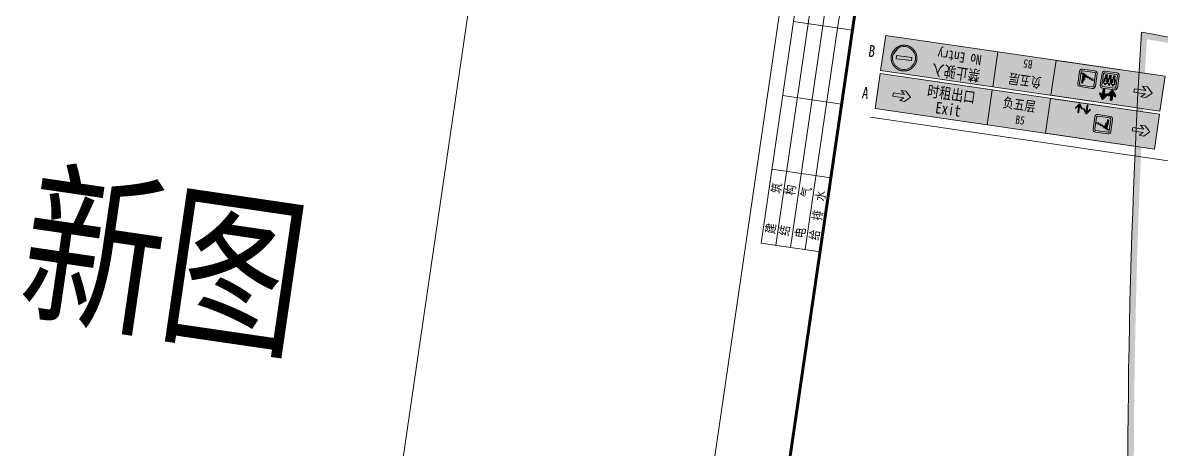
# Model space of a CAD drawing. Header units: inches. Extents: x -414268 to 632271, y -366004 to 318730.
# Drawn here: x -414268 to -299767, y 210789 to 253656 of the extents above; entities that cross this region are included whole.
import ezdxf

# ---------------------------------------------------------------- set-up
doc = ezdxf.new("R2010")
doc.units = ezdxf.units.IN
doc.header["$LTSCALE"] = 1200
doc.header["$MEASUREMENT"] = 0
doc.linetypes.add('DASHED', pattern=[19.049999999999997, 12.7, -6.35])
doc.layers.get('0').update_dxf_attribs({"linetype": 'CONTINUOUS', "lineweight": 0})
for name, color, linetype, lineweight in [('0--PAI--', 7, 'CONTINUOUS', 0), ('0--PAI--RED', 1, 'CONTINUOUS', 0), ('0--灯箱字(黄底黑字)', 7, 'CONTINUOUS', 0), ('0-增加车位', 6, 'CONTINUOUS', 0), ('COLUMN', 7, 'CONTINUOUS', 0), ('HATCH', 7, 'CONTINUOUS', 0), ('PUB_TITLE', 7, 'CONTINUOUS', 0)]:
    doc.layers.add(name, color=color, linetype=linetype, lineweight=lineweight)
doc.layers.add('0--灯箱--字', color=7, linetype='CONTINUOUS', lineweight=0, true_color=0xf7f7f7)
doc.layers.add('0-栋牌字体', color=7, linetype='CONTINUOUS', lineweight=0, true_color=0xf7f7f7)
doc.styles.add('-宋体', font='', dxfattribs={"width": 0.8})
doc.styles.add('-黑体', font='simhei.ttf', dxfattribs={"width": 0.8})
doc.styles.add('HZ', font='txt.shx', dxfattribs={"width": 0.8, "bigfont": 'hztxt.shx'})
doc.styles.get('-宋体').set_extended_font_data('SimSun')

# ---------------------------------------------------------------- blocks, each defined once
blk = doc.blocks.new('_LABEL1')
for p, q in [((-150, 20), (-75, 20)), ((-150, 20), (-150, 0)), ((-125, 20), (-125, 0)), ((-100, 20), (-100, 0)), ((-75, 20), (-75, 0)), ((-75, 20), (-75, 0)), ((-75, 20), (0, 20)), ((-50, 20), (-50, 0)), ((-25, 20), (-25, 0)), ((0, 20), (0, 0)), ((-150, 15), (-75, 15)), ((-75, 15), (0, 15)), ((-150, 10), (-75, 10)), ((-75, 10), (0, 10)), ((-150, 5), (-75, 5)), ((-75, 5), (0, 5)), ((-150, 0), (-75, 0)), ((-75, 0), (0, 0))]:
    blk.add_line(p, q)
at = {"style": 'HZ'}
for s, p in [('建   筑', (-146.4452318465049, 15.64578023183403)), ('暖  通', (-70.34686098143231, 15.73349296477629)), ('结   构', (-146.4452318465049, 10.90928588684774)), ('电   气', (-146.4452318465049, 5.646514805902683)), ('给 排 水', (-146.4452318465049, 0.7345949950318733))]:
    blk.add_text(s, height=3.508514053963367, dxfattribs=at).set_placement(p)
blk = doc.blocks.new('A$C53BB72EC')
at = {"layer": '0--灯箱--字', "true_color": 0xf7f7f7}
blk.add_hatch(color=7, dxfattribs=at).paths.add_polyline_path([(6263.886652779096, -28314.52920469935), (5705.06504685228, -27793.419626765), (5225.644234895473, -27793.41962678659), (5600.054711105098, -28142.56304409566), (4492.694870033767, -28142.56304414553), (4492.694870049396, -28486.49536568977), (5600.054711120494, -28486.4953656399), (5225.644234942301, -28835.63878293225), (5705.065046899661, -28835.63878291062)])
at = {"layer": '0--灯箱--字', "color": 7, "true_color": 0xf7f7f7}
blk.add_lwpolyline([(6263.886652779096, -28314.52920469935), (5705.06504685228, -27793.419626765), (5225.644234895473, -27793.41962678659), (5600.054711105098, -28142.56304409566), (4492.694870033767, -28142.56304414553), (4492.694870049396, -28486.49536568977), (5600.054711120494, -28486.4953656399), (5225.644234942301, -28835.63878293225), (5705.065046899661, -28835.63878291062)], close=True, dxfattribs=at)
blk = doc.blocks.new('A$C27BC456A')
blk.add_hatch(color=250).paths.add_polyline_path([(14884.73986124818, 112855.557986891), (14884.7398612483, 114955.557986891), (8329.665222129555, 114955.557986891), (8329.665222129554, 112855.5579868909)])
at = {"color": 250}
blk.add_lwpolyline([(8329.665222129552, 114955.557986891), (14884.73986124829, 114955.557986891), (14884.73986124818, 112855.557986891), (8329.665222129552, 112855.5579868909), (8329.665222129552, 114955.557986891)], dxfattribs=at)
blk = doc.blocks.new('A$C36DA1677')
at = {"layer": '0--PAI--RED'}
h = blk.add_hatch(color=256, dxfattribs=at)
edge = h.paths.add_edge_path()
edge.add_arc((119.9999975206229, 119.9999862235272), 120, 0, 360)
h.paths.add_polyline_path([(199.9999975206229, 102.9999862235272), (199.9999975206229, 136.9999862235272), (39.99999752062286, 136.9999862235272), (39.99999752062286, 102.9999862235272)], flags=16)
at = {"layer": '0--PAI--'}
blk.add_lwpolyline([(199.9999975206229, 102.9999862235272), (199.9999975206229, 136.9999862235272), (39.99999752062286, 136.9999862235272), (39.99999752062286, 102.9999862235272)], close=True, dxfattribs=at)
blk.add_circle((119.9999975206229, 119.9999862235272), 120, dxfattribs=at)
blk = doc.blocks.new('A$C443C2777')
at = {"layer": '0--PAI--', "xscale": 9, "yscale": 9, "zscale": 9}
blk.add_blockref('A$C36DA1677', (-1.10760738607496e-05, 0.0002598084975033998), dxfattribs=at)
blk = doc.blocks.new('A$C01A83D55')
at = {"linetype": 'DASHED', "lineweight": 15, "ltscale": 20, "true_color": 0xeff0f0}
h = blk.add_hatch(color=7, dxfattribs=at)
h.paths.add_polyline_path([(0.001749272341839969, 1675.198503647465, 1), (3350.398756567272, 1675.198503647465, 1)])
h.paths.add_polyline_path([(3168.192252922146, 1684.934839963926, -1), (182.2082529173179, 1684.934839963926, -1)], flags=16)
h.paths.add_polyline_path([(2670.528252921341, 1896.442039964268), (2670.528252921341, 1473.427639963584), (679.8722529181225, 1473.427639963584), (679.8722529181225, 1896.442039964268)], flags=0)
at = {"true_color": 0xeff0f0}
blk.add_hatch(color=7, dxfattribs=at).paths.add_polyline_path([(2670.528252921341, 1473.427639963584), (2670.528252921341, 1896.442039964268), (679.8722529181226, 1896.442039964268), (679.8722529181229, 1473.427639963584)])
at = {"linetype": 'DASHED', "lineweight": 15, "ltscale": 20}
blk.add_circle((1675.200252919807, 1675.198503647465), 1675.198503647465, dxfattribs=at)
at = {"xscale": 1.382400000002235, "yscale": 1.382400000002235, "zscale": 1.382400000002235}
blk.add_blockref('A$C443C2777', (182.208299076301, 191.9426522036083), dxfattribs=at)
blk = doc.blocks.new('A$C744A17C1')
at = {"true_color": 0xf7f7f7}
h = blk.add_hatch(color=7, dxfattribs=at)
edge = h.paths.add_edge_path()
edge.add_line((-3036.027967695962, 95700.69936638275), (-4282.504917986342, 95700.6993662884))
edge.add_arc((-4282.504917992475, 95427.42636630207), 273.2729999863368, 89.999999998714, 180.0000000033805)
edge.add_line((-4555.777917978819, 95427.42636628594), (-4555.777917813975, 94185.20778836703))
edge.add_arc((-4282.504917798803, 94185.20778839014), 273.2730000151723, 180.000000004845, 269.9999999973897)
edge.add_line((-4282.504917811253, 93911.93478837497), (-3036.027967662085, 93911.93478839874))
edge.add_arc((-3036.027967657114, 94185.20778838589), 273.2729999871517, 269.9999999989579, 360.000000003228)
edge.add_line((-2762.754967669956, 94185.20778840128), (-2762.754967693822, 95427.42636646118))
edge.add_arc((-3036.027967666832, 95427.42636640974), 273.27299997301, 1.078538077006223e-08, 90.00000000610757)
edge = h.paths.add_edge_path(flags=16)
edge.add_line((-3060.870968115632, 95535.07936645439), (-4257.661918124184, 95535.07936650218))
edge.add_arc((-4257.661918121812, 95402.58336650326), 132.4959999989223, 90.00000000102573, 180.0000000010257)
edge.add_line((-4390.157918120734, 95402.58336650088), (-4390.157917956356, 94210.05078851104))
edge.add_arc((-4257.661917951628, 94210.05078851951), 132.4960000047276, 180.0000000036624, 269.9999999983266)
edge.add_line((-4257.661917955498, 94077.55478851478), (-3060.870967947179, 94077.55478853764))
edge.add_arc((-3060.870967934181, 94210.05078852108), 132.4959999834391, 269.9999999943792, 360.0000000077086)
edge.add_line((-2928.374967950745, 94210.05078853891), (-2928.374968114891, 95402.5833664582))
edge.add_arc((-3060.870968122284, 95402.58336644698), 132.4960000073929, 4.851705143038884e-09, 89.99999999712362)
for points in [[(-4150.11990238633, 94529.42519890532), (-4149.627119381796, 94521.06739443877), (-4147.198756577098, 94513.64028296362), (-4143.319000463234, 94507.14339838475), (-4138.471931530861, 94501.57620250923), (-4125.87734835525, 94494.62397167491), (-4111.351055108826, 94492.31724702398), (-4097.313692784286, 94494.65355498373), (-4091.022925867466, 94497.44615649544), (-4084.733546061092, 94501.63183647174), (-4079.89801569574, 94507.2090675378), (-4076.03173301369, 94513.71398120295), (-4074.102912004921, 94521.14558704928), (-4073.143780433107, 94529.96923974363), (-4073.409211437916, 94786.29070426736), (-3975.566005341127, 94739.02821416727), (-3975.466443319223, 94642.90766297959), (-3974.488086713245, 94633.15731810404), (-3972.058778551756, 94624.80149255057), (-3968.178068257752, 94617.3759077636), (-3962.846874666517, 94611.80920641035), (-3957.032519419794, 94607.17172890124), (-3950.735444288468, 94603.92778070834), (-3936.208673960762, 94601.1567060907), (-3922.171329299919, 94603.4930145998), (-3915.880527055357, 94606.2856162488), (-3910.075784334331, 94610.93515125757), (-3904.75565221149, 94616.04852715385), (-3900.890314869001, 94623.48214061509), (-3898.477828618838, 94631.37860536999), (-3897.519191809697, 94640.66660789371), (-3897.638941903831, 94756.28987031762), (-3899.589391086716, 94769.75402574499), (-3904.925876862952, 94780.42857604545), (-3913.164742831723, 94788.77836625729), (-3922.213472441188, 94794.70326598715), (-3922.369446171797, 94794.80538847725), (-4039.101889754296, 94849.94229390075), (-4039.217787765549, 94961.8507568656), (-3945.249063278898, 94915.97730225985), (-3931.689579247963, 94912.27652424466), (-3920.071903735632, 94913.68161695023), (-3910.87873896258, 94918.79899297009), (-3904.593228902901, 94926.69948613836), (-3902.181714496808, 94935.52465123867), (-3903.644699364901, 94945.7388518333), (-3910.432604954694, 94955.48318951971), (-3915.27822494437, 94959.65733535777), (-3922.059884152026, 94963.36512443822), (-4039.278855550569, 95020.8232700668), (-4039.351956630824, 95091.40453202384), (-4040.820693118498, 95107.19094595194), (-4045.67544851813, 95120.18775516514), (-4052.949404808227, 95131.78898377655), (-4062.641139533138, 95140.60162528208), (-4073.783825813676, 95148.01970503082), (-4086.376951205893, 95153.57888623964), (-4100.41957921104, 95156.35044109734), (-4113.976686623646, 95157.7294554087), (-4128.015453705215, 95156.78622522691), (-4141.567728333292, 95153.52173987115), (-4154.633934597136, 95148.40033557524), (-4165.761698503164, 95141.42355248562), (-4175.434667611378, 95132.12651809816), (-4182.685078526265, 95120.97459971393), (-4187.997029419406, 95107.96727520748), (-4189.917695685872, 95092.64169136254), (-4189.701767394668, 94884.14834125085), (-4188.722924849484, 94873.93363212637), (-4186.29220309027, 94864.1847850999), (-4176.591818860266, 94847.0138444682), (-4163.989522695891, 94832.63200043356), (-4150.422369861859, 94821.5016373705), (-4150.394362782827, 94794.4670060108)], [(-4105.775307702483, 95185.59901780682), (-4093.191785995499, 95189.3268348336), (-4081.094827414956, 95195.37593573614), (-4070.936258183443, 95203.2804008755), (-4062.716157831484, 95213.04030111353), (-4056.434022755828, 95224.1912299039), (-4052.08934933634, 95236.26885156211), (-4051.135041708476, 95249.73601779382), (-4052.116755634663, 95262.73681229903), (-4056.486909276806, 95275.26976579314), (-4062.791662051925, 95285.94331290413), (-4071.031959299231, 95295.68616647439), (-4081.207323937677, 95304.03394962067), (-4093.316810593125, 95310.05796103626), (-4105.908036448644, 95313.759728508), (-4119.465126179974, 95315.13875723894), (-4133.503442684887, 95313.7311628082), (-4146.086937904591, 95310.0033170796), (-4157.699789472972, 95303.95473898912), (-4167.857881605858, 95295.58589573058), (-4176.07797313435, 95285.82602378237), (-4182.360594149213, 95275.13944482138), (-4186.704781629727, 95262.5974733338), (-4188.143691014964, 95249.59416268383), (-4186.677366507938, 95236.12948444439), (-4182.307698770659, 95224.06089506189), (-4176.002468914026, 95212.92301254108), (-4167.76218049007, 95203.18015842151), (-4157.587301790831, 95195.29673952419), (-4145.961922130198, 95189.27220515917), (-4133.370705098263, 95185.57043713813), (-4119.329499548534, 95184.19193190591)]]:
    blk.add_hatch(color=256).paths.add_polyline_path(points)
blk.add_hatch(color=7, dxfattribs=at).paths.add_polyline_path([(-2972.607069589547, 94898.53414615076), (-3229.479971812805, 94898.09719255501), (-3229.336110325414, 94813.51894278088), (-3456.396698841709, 94813.13270141499), (-3456.252740901196, 94728.50382023354), (-3683.313339790911, 94728.1176065724), (-3683.169383667991, 94643.48864204493), (-3848.535635771113, 94643.20729399307), (-3848.391651262064, 94558.5783851212), (-4015.984025353682, 94558.29326713439), (-4015.840079232818, 94473.66434005648), (-4177.145826940774, 94473.38992084307), (-4177.00158715609, 94388.58852501128), (-4337.63411603251, 94388.31524484028), (-4337.488947727485, 94302.96531869122), (-4112.581915430259, 94304.06890598805), (-4112.725865504006, 94388.69787000655), (-3952.093359518447, 94388.9711473679), (-3952.23760118545, 94473.77254055717), (-3789.097450235975, 94474.05003136786), (-3789.24139829434, 94558.67899535972), (-3621.331052389462, 94558.96459933165), (-3621.462747673038, 94636.38460403035), (-3621.475010367576, 94643.59356330667), (-3394.41441148764, 94643.97972189655), (-3394.55836834677, 94728.60868587349), (-3167.497770679998, 94728.99490008186), (-3167.619749095524, 94813.62389573664), (-2972.62380450021, 94813.90494948352)])
at = {"color": 7, "lineweight": 0, "ltscale": 5, "true_color": 0xf7f7f7}
for points in [[(-3036.027967695962, 95700.69936638275), (-4282.504917986342, 95700.6993662884, 0.4142135623969432), (-4555.777917978819, 95427.42636628594), (-4555.777917813975, 94185.20778836703, 0.4142135623349744), (-4282.504917811253, 93911.93478837497), (-3036.027967662085, 93911.93478839874, 0.4142135623949164), (-2762.754967669956, 94185.20778840128), (-2762.754967693822, 95427.42636646118, 0.4142135623491799)], [(-3060.870968115632, 95535.07936645439), (-4257.661918124184, 95535.07936650218, 0.414213562373095), (-4390.157918120734, 95402.58336650088), (-4390.157917956356, 94210.05078851104, 0.4142135623458187), (-4257.661917955498, 94077.55478851478), (-3060.870967947179, 94077.55478853764, 0.4142135624412422), (-2928.374967950745, 94210.05078853891), (-2928.374968114891, 95402.5833664582, 0.4142135623336186)]]:
    blk.add_lwpolyline(points, format="xyb", close=True, dxfattribs=at)
at = {"color": 7, "true_color": 0xf7f7f7}
blk.add_lwpolyline([(-2972.479819925153, 94813.90515701298), (-2972.607069589547, 94898.53414615076), (-3229.479971812805, 94898.09719255501), (-3229.336110325414, 94813.51894278088), (-3456.396698841709, 94813.13270141499), (-3456.252740901196, 94728.50382023354), (-3683.313339790911, 94728.1176065724), (-3683.169383667991, 94643.48864204493), (-3848.535635771113, 94643.20729399307), (-3848.391651262064, 94558.5783851212), (-4015.984025353682, 94558.29326713439), (-4015.840079232818, 94473.66434005648), (-4177.145826940774, 94473.38992084307), (-4177.00158715609, 94388.58852501128), (-4337.63411603251, 94388.31524484028), (-4337.488947727485, 94302.96531869122), (-4112.581915430259, 94304.06890598805), (-4112.725865504006, 94388.69787000655), (-3952.093359518447, 94388.9711473679), (-3952.23760118545, 94473.77254055717), (-3789.097450235975, 94474.05003136786), (-3789.24139829434, 94558.67899535972), (-3621.331052389462, 94558.96459933165), (-3621.462747673038, 94636.38460403035), (-3621.475010367576, 94643.59356330667), (-3394.41441148764, 94643.97972189655), (-3394.55836834677, 94728.60868587349), (-3167.497770679998, 94728.99490008186), (-3167.619749095524, 94813.62389573664), (-2972.62380450021, 94813.90494948352), (-2972.607069589547, 94898.53414615075)], dxfattribs=at)
at = {"layer": '0-栋牌字体', "linetype": 'ByBlock'}
for points in [[(-4150.11990238633, 94529.42519890532), (-4149.627119381796, 94521.06739443877), (-4147.198756577098, 94513.64028296362), (-4143.319000463234, 94507.14339838475), (-4138.471931530861, 94501.57620250923), (-4125.87734835525, 94494.62397167491), (-4111.351055108826, 94492.31724702398), (-4097.313692784286, 94494.65355498373), (-4091.022925867466, 94497.44615649544), (-4084.733546061092, 94501.63183647174), (-4079.89801569574, 94507.2090675378), (-4076.03173301369, 94513.71398120295), (-4074.102912004921, 94521.14558704928), (-4073.143780433107, 94529.96923974363), (-4073.409211437916, 94786.29070426736), (-3975.566005341127, 94739.02821416727), (-3975.466443319223, 94642.90766297959), (-3974.488086713245, 94633.15731810404), (-3972.058778551756, 94624.80149255057), (-3968.178068257752, 94617.3759077636), (-3962.846874666517, 94611.80920641035), (-3957.032519419794, 94607.17172890124), (-3950.735444288468, 94603.92778070834), (-3936.208673960762, 94601.1567060907), (-3922.171329299919, 94603.4930145998), (-3915.880527055357, 94606.2856162488), (-3910.075784334331, 94610.93515125757), (-3904.75565221149, 94616.04852715385), (-3900.890314869001, 94623.48214061509), (-3898.477828618838, 94631.37860536999), (-3897.519191809697, 94640.66660789371), (-3897.638941903831, 94756.28987031762), (-3899.589391086716, 94769.75402574499), (-3904.925876862952, 94780.42857604545), (-3913.164742831723, 94788.77836625729), (-3922.213472441188, 94794.70326598715), (-3922.369446171797, 94794.80538847725), (-4039.101889754296, 94849.94229390075), (-4039.217787765549, 94961.8507568656), (-3945.249063278898, 94915.97730225985), (-3931.689579247963, 94912.27652424466), (-3920.071903735632, 94913.68161695023), (-3910.87873896258, 94918.79899297009), (-3904.593228902901, 94926.69948613836), (-3902.181714496808, 94935.52465123867), (-3903.644699364901, 94945.7388518333), (-3910.432604954694, 94955.48318951971), (-3915.27822494437, 94959.65733535777), (-3922.059884152026, 94963.36512443822), (-4039.278855550569, 95020.8232700668), (-4039.351956630824, 95091.40453202384), (-4040.820693118498, 95107.19094595194), (-4045.67544851813, 95120.18775516514), (-4052.949404808227, 95131.78898377655), (-4062.641139533138, 95140.60162528208), (-4073.783825813676, 95148.01970503082), (-4086.376951205893, 95153.57888623964), (-4100.41957921104, 95156.35044109734), (-4113.976686623646, 95157.7294554087), (-4128.015453705215, 95156.78622522691), (-4141.567728333292, 95153.52173987115), (-4154.633934597136, 95148.40033557524), (-4165.761698503164, 95141.42355248562), (-4175.434667611378, 95132.12651809816), (-4182.685078526265, 95120.97459971393), (-4187.997029419406, 95107.96727520748), (-4189.917695685872, 95092.64169136254), (-4189.701767394668, 94884.14834125085), (-4188.722924849484, 94873.93363212637), (-4186.29220309027, 94864.1847850999), (-4176.591818860266, 94847.0138444682), (-4163.989522695891, 94832.63200043356), (-4150.422369861859, 94821.5016373705), (-4150.394362782827, 94794.4670060108)], [(-4105.775307702483, 95185.59901780682), (-4093.191785995499, 95189.3268348336), (-4081.094827414956, 95195.37593573614), (-4070.936258183443, 95203.2804008755), (-4062.716157831484, 95213.04030111353), (-4056.434022755828, 95224.1912299039), (-4052.08934933634, 95236.26885156211), (-4051.135041708476, 95249.73601779382), (-4052.116755634663, 95262.73681229903), (-4056.486909276806, 95275.26976579314), (-4062.791662051925, 95285.94331290413), (-4071.031959299231, 95295.68616647439), (-4081.207323937677, 95304.03394962067), (-4093.316810593125, 95310.05796103626), (-4105.908036448644, 95313.759728508), (-4119.465126179974, 95315.13875723894), (-4133.503442684887, 95313.7311628082), (-4146.086937904591, 95310.0033170796), (-4157.699789472972, 95303.95473898912), (-4167.857881605858, 95295.58589573058), (-4176.07797313435, 95285.82602378237), (-4182.360594149213, 95275.13944482138), (-4186.704781629727, 95262.5974733338), (-4188.143691014964, 95249.59416268383), (-4186.677366507938, 95236.12948444439), (-4182.307698770659, 95224.06089506189), (-4176.002468914026, 95212.92301254108), (-4167.76218049007, 95203.18015842151), (-4157.587301790831, 95195.29673952419), (-4145.961922130198, 95189.27220515917), (-4133.370705098263, 95185.57043713813), (-4119.329499548534, 95184.19193190591)]]:
    blk.add_lwpolyline(points, close=True, dxfattribs=at)

msp = doc.modelspace()

# ---------------------------------------------------------------- hatches: boundary and pattern name
for points in [[(-316201.5870526697, 250736.8919561991), (-327480.523818734, 252386.4526731478), (-327994.1065969915, 248874.8100760672), (-316715.169830927, 247225.2493591185)], [(-317273.9503293651, 243404.5655694333), (-316760.3675510672, 246916.2081665881), (-328039.3043177285, 248565.7688835338), (-328552.8870960039, 245054.1262863759)], [(-311421.2126684156, 242548.5942725618), (-300459.7463182989, 240945.4640604108), (-299946.1635400283, 244457.1066575695), (-310907.629890192, 246060.2368697273)]]:
    msp.add_hatch(color=250).paths.add_polyline_path(points)
at = {"lineweight": 0, "ltscale": 5}
for points in [[(-310862.4321750227, 246369.2780680982), (-316715.1698366642, 247225.2493653385), (-316201.5870583198, 250736.8919623231), (-310348.8493966787, 249880.9206650827)], [(-316760.3675464903, 246916.2081720099), (-310907.6298843914, 246060.2368747286), (-311421.2126627602, 242548.5942774692), (-317273.9503248594, 243404.5655747506)]]:
    msp.add_hatch(color=152, dxfattribs=at).paths.add_polyline_path(points)
at = {"lineweight": 0, "ltscale": 5, "true_color": 0xf7f7f7}
h = msp.add_hatch(color=7, dxfattribs=at)
edge = h.paths.add_edge_path(flags=0)
edge.add_arc((-304618.4761617131, 247373.5632004737), 74.02267116532015, -8.320600314657725, 351.6793996853422, ccw=False)
edge = h.paths.add_edge_path(flags=0)
edge.add_arc((-305010.0881677208, 247430.8370193318), 74.02267116532015, -8.320600314657725, 351.6793996853422, ccw=False)
edge = h.paths.add_edge_path(flags=0)
edge.add_arc((-305405.6480995939, 247488.6882280234), 74.02267116532015, -8.320600314657725, 351.6793996853422, ccw=False)
edge = h.paths.add_edge_path()
edge.add_line((-305672.2294157617, 247083.7948053808), (-304481.1596048942, 246909.5991333254))
edge.add_arc((-304442.9695894935, 247170.7248768508), 263.9036399967164, 261.6793996853424, 351.6793996853423)
edge.add_line((-304181.8438459742, 247132.5348614681), (-304008.2432832855, 248319.5355888663))
edge.add_arc((-304269.3690268206, 248357.72560426), 263.9036399967164, 351.6793996853423, 441.6793996853423)
edge.add_line((-304231.1790114382, 248618.8513477794), (-305422.2488222973, 248793.0470198939))
edge.add_arc((-305460.4388375618, 248531.9212763571), 263.9036399967164, 81.67939968534222, 171.6793996853423)
edge.add_line((-305721.5645810815, 248570.1112917399), (-305895.1651437866, 247383.1105642238))
edge.add_arc((-305634.0394003791, 247344.9205489002), 263.9036399967164, 171.6793996982782, 261.6793996853424)
edge = h.paths.add_edge_path(flags=16)
edge.add_line((-305625.345247543, 247238.5810120497), (-304481.7528448499, 247071.3289790124))
edge.add_arc((-304463.236473774, 247197.9354000981), 127.953279998408, 261.6793996853424, 351.6793996853423)
edge.add_line((-304336.6300526737, 247179.4190290035), (-304169.973129129, 248318.942348607))
edge.add_arc((-304296.5795502426, 248337.4587197295), 127.953279998408, 351.6793996853423, 441.6793996853423)
edge.add_line((-304278.0631791475, 248464.0651408297), (-305421.6555818582, 248631.3171737491))
edge.add_arc((-305440.1719529366, 248504.7107526465), 127.953279998408, 81.67939968534222, 171.6793996853423)
edge.add_line((-305566.7783740363, 248523.227123741), (-305733.4352975636, 247383.7038042554))
edge.add_arc((-305606.8288764484, 247365.1874331501), 127.953279998408, 171.6793996853423, 261.6793996853424)
edge = h.paths.add_edge_path(flags=0)
edge.add_line((-304496.3775285282, 247601.8204103133), (-304478.3320693949, 247599.1812359127))
edge.add_line((-304478.3320694632, 247599.1812359141), (-304431.7710621023, 247917.5439696166))
edge.add_arc((-304423.8581608024, 247916.3866964174), 7.9970799999005, 81.67939968534228, 171.6793996853422, ccw=False)
edge.add_line((-304422.7008876089, 247924.299597736), (-304406.0606317783, 247921.8659363988))
edge.add_arc((-304407.2179049116, 247913.9530351401), 7.997079937409398, 39.759411003387015, 81.67939968534228, ccw=False)
edge.add_line((-304401.0702554206, 247919.0676897967), (-304392.7856629631, 247909.1098775961))
edge.add_line((-304392.7856629289, 247909.1098775911), (-304365.7917838836, 247876.6641076645))
edge.add_arc((-304371.9394335706, 247871.5494529592), 7.997080119066278, -8.320600314657725, 39.75941065331199, ccw=False)
edge.add_line((-304364.0265321174, 247870.3921797461), (-304417.7820136868, 247502.8369451944))
edge.add_arc((-304481.0852242462, 247512.0951307947), 63.976639999204, 261.67939968534216, 351.6793996853422, ccw=False)
edge.add_line((-304490.3434097937, 247448.7919202446), (-304725.668577187, 247483.2085643385))
edge.add_arc((-304716.4103915807, 247546.5117748197), 63.976639999204, 171.6793996853422, 261.67939968534216, ccw=False)
edge.add_line((-304779.7136021309, 247555.7699603671), (-304728.1285935306, 247908.4845008096))
edge.add_line((-304728.1285935257, 247908.4845008433), (-304678.040018301, 247958.3273170603))
edge.add_arc((-304672.3991526075, 247952.6586380749), 7.997079940317611, 81.67939968534228, 134.8590940006124, ccw=False)
edge.add_line((-304671.2418794245, 247960.5715393263), (-304644.2581821425, 247956.6251348072))
edge.add_arc((-304645.4154554198, 247948.7122335007), 7.9970799999005, -8.320600314657725, 81.67939968534228, ccw=False)
edge.add_line((-304637.5025541005, 247947.5549603072), (-304684.1097494169, 247628.8764154507))
edge.add_line((-304684.1097494171, 247628.8764154506), (-304664.9194691722, 247626.069809678))
edge.add_line((-304664.9194692099, 247626.0698096578), (-304562.138064292, 248328.8417370112))
edge.add_line((-304562.1380642554, 248328.8417370229), (-304485.2434653135, 248317.5957917457))
edge.add_line((-304485.2434652492, 248317.5957917192), (-304540.5835867468, 247939.2055147474))
edge.add_line((-304540.5835868134, 247939.205514757), (-304526.0396838792, 247937.0784479242))
edge.add_line((-304526.0396838482, 247937.0784479024), (-304470.6995619136, 248315.4687245695))
edge.add_line((-304470.6995619088, 248315.4687246032), (-304393.6534136876, 248304.2006148453))
edge.add_line((-304393.6534137445, 248304.2006148107), (-304496.3775286343, 247601.8204102944))
edge = h.paths.add_edge_path(flags=0)
edge.add_line((-304887.9894402063, 247659.0942153755), (-304869.943981073, 247656.4550409749))
edge.add_line((-304869.9439811411, 247656.4550409764), (-304823.3829737806, 247974.817774679))
edge.add_arc((-304815.4700724804, 247973.6605014797), 7.9970799999005, 81.67939968534228, 171.6793996853422, ccw=False)
edge.add_line((-304814.3127992866, 247981.5734027984), (-304797.6725434558, 247979.1397414612))
edge.add_arc((-304798.8298165894, 247971.2268402025), 7.997079937409398, 39.759411003387015, 81.67939968534228, ccw=False)
edge.add_line((-304792.682166964, 247976.3414948393), (-304784.3975745065, 247966.3836826387))
edge.add_line((-304784.3975746073, 247966.3836826535), (-304757.4036955619, 247933.937912727))
edge.add_arc((-304763.551345249, 247928.8232580217), 7.997080119066278, -8.320600314657725, 39.75941065331199, ccw=False)
edge.add_line((-304755.6384437953, 247927.6659848085), (-304809.3939253648, 247560.1107502568))
edge.add_arc((-304872.6971359247, 247569.3689358571), 63.976639999204, 261.67939968534216, 351.6793996853422, ccw=False)
edge.add_line((-304881.955321472, 247506.0657253069), (-305117.2804888652, 247540.4823694006))
edge.add_arc((-305108.0223032588, 247603.785579882), 63.976639999204, 171.6793996853422, 261.67939968534216, ccw=False)
edge.add_line((-305171.3255138093, 247613.0437654293), (-305119.740505209, 247965.7583058718))
edge.add_line((-305119.7405052036, 247965.7583059056), (-305069.651929979, 248015.6011221227))
edge.add_arc((-305064.0110642862, 248009.9324431372), 7.997079940317611, 81.67939968534228, 134.8590940006124, ccw=False)
edge.add_line((-305062.8537911027, 248017.8453443887), (-305035.8700938207, 248013.8989398696))
edge.add_arc((-305037.0273670982, 248005.9860385631), 7.9970799999005, -8.320600314657725, 81.67939968534228, ccw=False)
edge.add_line((-305029.1144657796, 248004.8287653697), (-305075.721661096, 247686.1502205133))
edge.add_line((-305075.7216610946, 247686.1502205131), (-305056.5313808498, 247683.3436147405))
edge.add_line((-305056.5313807527, 247683.3436147004), (-304953.7499758348, 248386.1155420538))
edge.add_line((-304953.749975934, 248386.1155420854), (-304876.8553769921, 248374.8695968081))
edge.add_line((-304876.8553769276, 248374.8695967815), (-304932.1954984252, 247996.4793198096))
edge.add_line((-304932.1954984924, 247996.4793198194), (-304917.6515955583, 247994.3522529866))
edge.add_line((-304917.6515955265, 247994.3522529648), (-304862.311473592, 248372.7425296319))
edge.add_line((-304862.3114735869, 248372.7425296655), (-304785.2653253657, 248361.4744199076))
edge.add_line((-304785.2653254221, 248361.474419873), (-304887.989440312, 247659.0942153566))
edge = h.paths.add_edge_path(flags=0)
edge.add_line((-305283.1641467611, 247716.888048789), (-305265.1186876278, 247714.2488743884))
edge.add_line((-305265.1186875618, 247714.2488743702), (-305218.557680201, 248032.6116080727))
edge.add_arc((-305210.6447789008, 248031.4543348732), 7.9970799999005, 81.67939968534228, 171.6793996853422, ccw=False)
edge.add_line((-305209.4875057071, 248039.3672361922), (-305192.8472498764, 248036.933574855))
edge.add_arc((-305194.0045231445, 248029.0206736159), 7.997079937409398, 39.759411003387015, 81.67939968534228, ccw=False)
edge.add_line((-305187.8568735187, 248034.1353282529), (-305179.5722810611, 248024.1775160522))
edge.add_line((-305179.5722810278, 248024.1775160473), (-305152.5784019824, 247991.7317461208))
edge.add_arc((-305158.7260516692, 247986.6170914154), 7.997080119066278, -8.320600314657725, 39.75941065331199, ccw=False)
edge.add_line((-305150.8131502155, 247985.4598182022), (-305204.568631785, 247617.9045836504))
edge.add_arc((-305267.8718423547, 247627.1627691833), 63.976639999204, 261.67939968534216, 351.6793996853422, ccw=False)
edge.add_line((-305277.1300279018, 247563.8595586332), (-305512.4551952951, 247598.276202727))
edge.add_arc((-305503.197009814, 247661.5794132955), 63.976639999204, 171.6793996853422, 261.67939968534216, ccw=False)
edge.add_line((-305566.500220364, 247670.837598843), (-305514.9152117636, 248023.5521392855))
edge.add_line((-305514.9152117587, 248023.552139319), (-305464.8266365341, 248073.3949555361))
edge.add_arc((-305459.1857708506, 248067.7262764833), 7.997079940317611, 81.67939968534228, 134.8590940006124, ccw=False)
edge.add_line((-305458.0284976668, 248075.6391777347), (-305431.0448003848, 248071.6927732155))
edge.add_arc((-305432.202073528, 248063.7798718894), 7.9970799999005, -8.320600314657725, 81.67939968534228, ccw=False)
edge.add_line((-305424.2891722097, 248062.6225986962), (-305470.8963675261, 247743.9440538397))
edge.add_line((-305470.8963675248, 247743.9440538394), (-305451.7060872799, 247741.1374480668))
edge.add_line((-305451.7060873078, 247741.1374481139), (-305348.9246823899, 248443.9093754672))
edge.add_line((-305348.9246823638, 248443.9093754118), (-305272.0300834219, 248432.6634301346))
edge.add_line((-305272.030083482, 248432.6634301949), (-305327.3702049796, 248054.273153223))
edge.add_line((-305327.3702049121, 248054.273153213), (-305312.8263019779, 248052.1460863802))
edge.add_line((-305312.8263020814, 248052.1460863783), (-305257.4861801468, 248430.5363630455))
edge.add_line((-305257.4861801517, 248430.5363630117), (-305180.4400319305, 248419.2682532538))
edge.add_line((-305180.4400318424, 248419.2682532667), (-305283.1641467323, 247716.8880487503))
for points in [[(-305565.8409697912, 246000.6013362284, -0.6624751083134088), (-305739.1414788213, 246025.9467852918), (-305979.2705701634, 246498.1230220902, -0.8769134457514564), (-305822.0144294139, 246583.8919582582), (-305705.0626963234, 246362.0499396662), (-305619.7751067206, 246945.207212289, -0.710415717446655), (-305423.8725758193, 246916.5561851721), (-305512.8302007525, 246308.3048986672), (-305328.0834105649, 246507.2204264577, -0.9042847927237261), (-305189.2696498397, 246362.9633646984)], [(-304331.4686563128, 246351.3456164687, -0.9042847922969277), (-304505.7804292946, 246252.8836146434), (-304625.8245361008, 246496.3752493543), (-304714.782161169, 245888.1239628689, -0.710415717446655), (-304910.6846922274, 245916.7749889078), (-304825.3971028649, 246499.9322617722), (-305000.9810766727, 246320.8740110685, -0.8769134475484177), (-305127.0885556338, 246448.0852841878), (-304761.796208862, 246831.7177652423, -0.6624751060017849), (-304588.4956999432, 246806.3723172964)], [(-307900.8375917819, 245500.1883822412, 0.6624751083134088), (-308067.4726967514, 245524.55900544), (-308418.7153377735, 245155.681619739, 0.8769134457514564), (-308297.4581464399, 245033.3630880828), (-308128.6274023587, 245205.5344831786), (-308210.6346998162, 244644.8063363891, 0.710415717446655), (-308022.2668815478, 244617.2572724943), (-307936.7307034457, 245202.11427871), (-307821.3036777985, 244967.9877069512, 0.9042847927237261), (-307653.696203967, 245062.6627091916)], [(-306860.234009213, 244837.1591838031, 0.9042847922969277), (-306993.7087794616, 244975.8678966233), (-307171.3499240195, 244784.6029660155), (-307085.8137460473, 245369.4599722504, 0.710415717446655), (-307274.1815641641, 245397.0090371818), (-307356.1888619095, 244836.2808902359), (-307468.6424514406, 245049.5905233081, 0.8769134475484177), (-307619.850279116, 244967.1203921884), (-307388.9569219344, 244513.1047799176, 0.6624751060017849), (-307222.3218173752, 244488.73415572)]]:
    msp.add_hatch(color=7, dxfattribs=at).paths.add_polyline_path(points)
h = msp.add_hatch(color=7, dxfattribs=at)
edge = h.paths.add_edge_path(flags=0)
edge.add_arc((-307406.1251281661, 243974.4558488296), 71.17564535153569, -8.320600316842759, 351.6793996831573)
edge = h.paths.add_edge_path(flags=0)
edge.add_arc((-307782.6751339419, 244029.5268285155), 71.17564535153569, -8.320600316842759, 351.6793996831573)
edge = h.paths.add_edge_path(flags=0)
edge.add_arc((-308163.0212222804, 244085.1529907334), 71.17564535153569, -8.320600316842759, 351.6793996831573)
edge = h.paths.add_edge_path()
edge.add_line((-308297.120964802, 244531.5742356447), (-307151.8615312945, 244364.0783969722))
edge.add_arc((-307188.582699927, 244112.9959512703), 253.7534999977922, -8.320600316842672, 81.67939968315738, ccw=False)
edge.add_line((-306937.5002542357, 244076.2747826233), (-307104.4238724756, 242934.9279293909))
edge.add_arc((-307355.5063181838, 242971.6490980322), 253.7534999977922, -98.32060031684267, -8.320600316842672, ccw=False)
edge.add_line((-307392.2274868315, 242720.566652341), (-308537.4869203477, 242888.0624909569))
edge.add_arc((-308500.7657515867, 243139.1449366316), 253.7534999977922, 171.6793996831574, 261.6793996831573, ccw=False)
edge.add_line((-308751.8481972783, 243175.8661052788), (-308584.9245790211, 244317.2129586243))
edge.add_arc((-308333.8421334495, 244280.4917899535), 253.7534999977922, 81.67939968315738, 171.6793996702214, ccw=False)
edge = h.paths.add_edge_path(flags=16)
edge.add_line((-308296.550541249, 244376.0647683869), (-307196.9424617052, 244215.2455060353))
edge.add_arc((-307214.7466646985, 244093.5085626882), 123.0319999989295, -8.320600316842672, 81.67939968315738, ccw=False)
edge.add_line((-307093.0097213333, 244075.7043597078), (-307253.2567634725, 242980.0088601242))
edge.add_arc((-307374.9937068582, 242997.8130630829), 123.0319999989295, -98.32060031684267, -8.320600316842672, ccw=False)
edge.add_line((-307392.7979098381, 242876.0761197174), (-308492.4059893656, 243036.8953821824))
edge.add_arc((-308474.6017863697, 243158.6323255456), 123.0319999989295, 171.6793996831574, 261.6793996831573, ccw=False)
edge.add_line((-308596.3387297345, 243176.4365285259), (-308436.0916876115, 244272.1320279959))
edge.add_arc((-308314.3547442295, 244254.3278250214), 123.0319999989295, 81.67939968315738, 171.6793996831574, ccw=False)
edge = h.paths.add_edge_path(flags=0)
edge.add_line((-307356.4933452134, 243730.548753765), (-307339.141942184, 243728.011086185))
edge.add_line((-307339.1419422473, 243728.0110862024), (-307383.9121418704, 243421.8930730605))
edge.add_arc((-307376.3035829256, 243420.7803103848), 7.689499999933096, 171.6793996831573, 261.6793996831573)
edge.add_line((-307377.4163456117, 243413.1717514245), (-307361.4160996208, 243410.8316924459))
edge.add_arc((-307360.3033368958, 243418.4402513343), 7.689499939845499, 261.6793996831573, 303.5993883651128)
edge.add_line((-307356.0481010615, 243412.0354580985), (-307345.6737737064, 243418.927984966))
edge.add_line((-307345.673773674, 243418.9279849613), (-307311.8708630326, 243441.3860648282))
edge.add_arc((-307316.1260990339, 243447.7908581627), 7.689500114515575, 303.5993887151876, 351.6793996831573)
edge.add_line((-307308.5175399442, 243446.6780954575), (-307256.8295771102, 243800.0965902514))
edge.add_arc((-307317.6980488155, 243808.9986916952), 61.51599999946477, -8.320600316842759, 81.67939968315724)
edge.add_line((-307308.7959473256, 243869.8671633781), (-307535.0701467583, 243902.9600902867))
edge.add_arc((-307543.9722481757, 243842.0916186511), 61.51599999946477, 81.67939968315724, 171.6793996831573)
edge.add_line((-307604.8407198585, 243850.9937201414), (-307654.4416896797, 243511.8451235627))
edge.add_line((-307654.4416896845, 243511.8451235303), (-307622.0216383568, 243452.1340844623))
edge.add_arc((-307615.2639553613, 243455.8031619442), 7.689499942641857, 208.4997053678871, 261.6793996831573)
edge.add_line((-307616.3767180383, 243448.1946030488), (-307590.4308552674, 243444.3999833179))
edge.add_arc((-307589.3180926621, 243452.00854229), 7.689499999933096, 261.6793996831573, 351.6793996831573)
edge.add_line((-307581.7095337011, 243450.8957796037), (-307536.8949228086, 243757.3174573499))
edge.add_line((-307536.8949228088, 243757.3174573499), (-307518.4427303488, 243754.6187973857))
edge.add_line((-307518.4427303776, 243754.6187974146), (-307617.2710039097, 243078.8765595097))
edge.add_line((-307617.2710038793, 243078.8765594889), (-307543.3338896115, 243068.0631498853))
edge.add_line((-307543.3338895454, 243068.063149892), (-307490.1222333384, 243431.8999545393))
edge.add_line((-307490.1222334024, 243431.8999545488), (-307476.1377113174, 243429.8546982051))
edge.add_line((-307476.1377112831, 243429.8546982167), (-307529.3493670036, 243066.0178937297))
edge.add_line((-307529.3493670081, 243066.0178936973), (-307455.2665322298, 243055.1831724332))
edge.add_line((-307455.2665322727, 243055.183172481), (-307356.4933453061, 243730.5487538117))
edge = h.paths.add_edge_path(flags=0)
edge.add_line((-307733.0432602878, 243785.6197201856), (-307715.6918572583, 243783.0820526055))
edge.add_line((-307715.6918573216, 243783.082052623), (-307760.4620569447, 243476.9640394811))
edge.add_arc((-307752.8534979999, 243475.8512768054), 7.689499999933096, 171.6793996831573, 261.6793996831573)
edge.add_line((-307753.9662606861, 243468.242717845), (-307737.9660146951, 243465.9026588663))
edge.add_arc((-307736.8532519703, 243473.5112177549), 7.689499939845499, 261.6793996831573, 303.5993883651128)
edge.add_line((-307732.5980160065, 243467.1064245003), (-307722.2236886514, 243473.9989513677))
edge.add_line((-307722.2236887484, 243473.9989513819), (-307688.4207781071, 243496.4570312488))
edge.add_arc((-307692.6760141083, 243502.8618245833), 7.689500114515575, 303.5993887151876, 351.6793996831573)
edge.add_line((-307685.0674550185, 243501.7490618781), (-307633.3794921842, 243855.1675566719))
edge.add_arc((-307694.2479638908, 243864.0696581161), 61.51599999946477, -8.320600316842759, 81.67939968315724)
edge.add_line((-307685.3458624005, 243924.9381297989), (-307911.6200618334, 243958.0310567076))
edge.add_arc((-307920.5221632501, 243897.1625850719), 61.51599999946477, 81.67939968315724, 171.6793996831573)
edge.add_line((-307981.3906349326, 243906.0646865621), (-308030.9916047538, 243566.9160899835))
edge.add_line((-308030.9916047586, 243566.9160899509), (-307998.5715534309, 243507.2050508829))
edge.add_arc((-307991.8138704359, 243510.8741283651), 7.689499942641857, 208.4997053678871, 261.6793996831573)
edge.add_line((-307992.9266331129, 243503.2655694695), (-307966.9807703421, 243499.4709497386))
edge.add_arc((-307965.8680077365, 243507.0795087107), 7.689499999933096, 261.6793996831573, 351.6793996831573)
edge.add_line((-307958.2594487763, 243505.9667460244), (-307913.4448378838, 243812.3884237706))
edge.add_line((-307913.4448378828, 243812.3884237704), (-307894.9926454228, 243809.6897638061))
edge.add_line((-307894.9926453222, 243809.6897638162), (-307993.8209188543, 243133.9475259114))
edge.add_line((-307993.8209189542, 243133.9475259096), (-307919.8838046864, 243123.134116306))
edge.add_line((-307919.8838046196, 243123.1341163128), (-307866.6721484126, 243486.9709209601))
edge.add_line((-307866.6721484778, 243486.9709209697), (-307852.6876263928, 243484.9256646259))
edge.add_line((-307852.6876263572, 243484.9256646373), (-307905.8992820777, 243121.0888601503))
edge.add_line((-307905.8992820824, 243121.088860118), (-307831.8164473042, 243110.2541388539))
edge.add_line((-307831.8164473462, 243110.2541389014), (-307733.0432603798, 243785.6197202323))
edge = h.paths.add_edge_path(flags=0)
edge.add_line((-308113.0186545224, 243841.1926635519), (-308095.667251493, 243838.6549959718))
edge.add_line((-308095.6672514273, 243838.6549959703), (-308140.4374510503, 243532.5369828284))
edge.add_arc((-308132.8288921054, 243531.4242201529), 7.689499999933096, 171.6793996831573, 261.6793996831573)
edge.add_line((-308133.9416547915, 243523.8156611923), (-308117.9414088005, 243521.4756022136))
edge.add_arc((-308116.8286462048, 243529.0841611211), 7.689499939845499, 261.6793996831573, 303.5993883651128)
edge.add_line((-308112.5734102413, 243522.6793678665), (-308102.1990828862, 243529.5718947339))
edge.add_line((-308102.1990828545, 243529.5718947293), (-308068.3961722131, 243552.0299745962))
edge.add_arc((-308072.6514082139, 243558.4347679307), 7.689500114515575, 303.5993887151876, 351.6793996831573)
edge.add_line((-308065.0428491239, 243557.3220052255), (-308013.3548862897, 243910.7405000193))
edge.add_arc((-308074.2233579866, 243919.6426015281), 61.51599999946477, -8.320600316842759, 81.67939968315724)
edge.add_line((-308065.321256496, 243980.5110732108), (-308291.5954559288, 244013.6040001195))
edge.add_arc((-308300.4975574846, 243952.7355284381), 61.51599999946477, 81.67939968315724, 171.6793996831573)
edge.add_line((-308361.3660291678, 243961.6376299282), (-308410.966998989, 243622.4890333496))
edge.add_line((-308410.9669989935, 243622.4890333172), (-308378.5469476657, 243562.7779942491))
edge.add_arc((-308371.7892646612, 243566.4470717959), 7.689499942641857, 208.4997053678871, 261.6793996831573)
edge.add_line((-308372.902027338, 243558.8385129004), (-308346.9561645669, 243555.0438931695))
edge.add_arc((-308345.8434018323, 243562.6524521227), 7.689499999933096, 261.6793996831573, 351.6793996831573)
edge.add_line((-308338.2348428723, 243561.5396894364), (-308293.4202319797, 243867.9613671826))
edge.add_line((-308293.4202319786, 243867.9613671825), (-308274.9680395186, 243865.2627072183))
edge.add_line((-308274.9680395572, 243865.2627071824), (-308373.7963130893, 243189.5204692776))
edge.add_line((-308373.7963130498, 243189.5204693215), (-308299.859198782, 243178.7070597179))
edge.add_line((-308299.8591988541, 243178.7070596789), (-308246.647542647, 243542.5438643263))
edge.add_line((-308246.6475425825, 243542.5438643169), (-308232.6630204975, 243540.4986079732))
edge.add_line((-308232.6630205921, 243540.4986080034), (-308285.8746763127, 243176.6618035165))
edge.add_line((-308285.8746763077, 243176.6618035488), (-308211.7918415295, 243165.8270822848))
edge.add_line((-308211.7918414522, 243165.8270822487), (-308113.0186544857, 243841.1926635795))
at = {"layer": '0--灯箱--字'}
msp.add_hatch(color=256, dxfattribs=at).paths.add_polyline_path([(-300664.8782928633, 246584.7890500376), (-301161.5079926961, 247205.1412096271), (-301654.8573099729, 247277.2942565224), (-301322.1154108531, 246861.6583094658), (-302461.6471290159, 247028.3164614487), (-302513.4090974288, 246674.3919513077), (-301373.8773792667, 246507.7337993248), (-301811.7117597029, 246204.795740994), (-301318.3624424258, 246132.6426940986)])
at = {"layer": 'HATCH'}
h = msp.add_hatch(color=256, dxfattribs=at)
edge = h.paths.add_edge_path(flags=16)
edge.add_line((-213828.8317525553, 164675.2092991319), (-207891.3891939657, 239618.7662408402))
edge.add_line((-207891.3891939657, 239618.7662408402), (-282700.2386240485, 250559.6697721759))
edge.add_arc((-285362.6263338627, 335716.2329774114), 85198.17231164422, 259.28221711276, 271.7907475360558, ccw=False)
edge.add_arc((453050.180036892, 207309.5370600322), 755580.3176841394, 176.6088067114946, 182.0416388163997)
edge.add_arc((-292656.4627132135, 180726.2818498493), 9400.00000000002, 182.0416388163997, 261.6795084692159)
edge.add_line((-294016.7375629385, 171425.2253328075), (-219127.1907767964, 160472.6666838153))
edge.add_line((-219127.1907767963, 160472.6666838153), (-213828.8317525553, 164675.2092991319))
edge = h.paths.add_edge_path()
edge.add_line((-213251.3346596601, 164367.442742519), (-207248.9124130177, 240131.1859687408))
edge.add_line((-207248.9124130178, 240131.1859687408), (-282666.0269515333, 251161.0491609127))
edge.add_arc((-285362.6263338625, 335716.2329774108), 84598.17231164363, 258.8202296067447, 271.8266344894376, ccw=False)
edge.add_arc((453050.1800368755, 207309.537060032), 756180.3176841228, 176.5569181422628, 182.0416388163997)
edge.add_arc((-292656.4627132135, 180726.2818498494), 9999.999999999993, 182.0416388163993, 261.6795084692165)
edge.add_line((-294103.5636171761, 170831.540874273), (-218957.468384922, 159841.4621437349))
edge.add_line((-218957.468384922, 159841.4621437349), (-213251.3346596602, 164367.4427425191))

# ---------------------------------------------------------------- linework, layer by layer
at = {"color": 7, "lineweight": 0, "ltscale": 5, "true_color": 0xf7f7f7}
for p, q in [((-305514.9152117772, 248023.5521393132), (-305566.5002203771, 247670.8375988706)), ((-305464.8266365522, 248073.3949555301), (-305514.9152117772, 248023.5521393132)), ((-305512.4551953744, 247598.276202773), (-305277.1300279811, 247563.8595586793)), ((-305470.8963675865, 247743.9440538916), (-305424.2891722706, 248062.6225987479)), ((-305470.8963675865, 247743.9440538916), (-305451.7060873419, 247741.1374481189)), ((-305431.0448003956, 248071.6927732601), (-305458.0284976776, 248075.6391777793)), ((-305348.9246824242, 248443.9093754722), (-305451.7060873419, 247741.1374481189)), ((-305272.0300834819, 248432.6634301949), (-305348.9246824242, 248443.9093754722)), ((-305327.3702049798, 248054.2731532229), (-305272.0300834819, 248432.6634301949)), ((-305312.8263020451, 248052.1460863903), (-305327.3702049798, 248054.2731532229)), ((-305257.4861801109, 248430.5363630573), (-305312.8263020451, 248052.1460863903)), ((-305283.1641467793, 247716.8880487831), (-305180.4400318897, 248419.2682532994)), ((-305283.1641467793, 247716.8880487831), (-305265.118687646, 247714.2488743826)), ((-305218.5576802859, 248032.6116080851), (-305265.118687646, 247714.2488743826)), ((-305180.4400318897, 248419.2682532994), (-305257.4861801109, 248430.5363630573)), ((-305192.8472499424, 248036.9335748733), (-305209.4875057737, 248039.3672362105)), ((-305204.5686318835, 247617.904583682), (-305150.8131503145, 247985.459818234)), ((-305179.5722810937, 248024.1775160655), (-305187.8568735515, 248034.1353282662)), ((-305152.578402049, 247991.7317461391), (-305179.5722810937, 248024.1775160655)), ((-305119.740505269, 247965.7583059323), (-305171.3255138692, 247613.0437654898)), ((-305069.6519300439, 248015.6011221493), (-305119.740505269, 247965.7583059323)), ((-305117.2804888661, 247540.4823693922), (-304881.9553214727, 247506.0657252985)), ((-305075.7216610786, 247686.1502205107), (-305029.1144657625, 248004.8287653673)), ((-305075.7216610786, 247686.1502205107), (-305056.5313808333, 247683.3436147381)), ((-305035.8700938883, 248013.8989398795), (-305062.8537911697, 248017.8453443985)), ((-304953.7499759157, 248386.1155420913), (-305056.5313808333, 247683.3436147381)), ((-304876.8553769736, 248374.869596814), (-304953.7499759157, 248386.1155420913)), ((-304932.195498471, 247996.4793198421), (-304876.8553769736, 248374.869596814)), ((-304917.6515955374, 247994.3522530094), (-304932.195498471, 247996.4793198421)), ((-304862.3114736028, 248372.7425296766), (-304917.6515955374, 247994.3522530094)), ((-304887.9894402714, 247659.0942154024), (-304785.2653253814, 248361.4744199186)), ((-304887.9894402714, 247659.0942154024), (-304869.9439811378, 247656.4550410017)), ((-304823.3829737774, 247974.8177747044), (-304869.9439811378, 247656.4550410017)), ((-304785.2653253814, 248361.4744199186), (-304862.3114736028, 248372.7425296766)), ((-304797.6725434344, 247979.1397414925), (-304814.3127992654, 247981.5734028297)), ((-304809.3939253754, 247560.1107503013), (-304755.638443806, 247927.6659848531)), ((-304784.3975745854, 247966.3836826847), (-304792.682167043, 247976.3414948854)), ((-304757.4036955401, 247933.9379127582), (-304784.3975745854, 247966.3836826847)), ((-304728.1285936074, 247908.4845008724), (-304779.7136022077, 247555.76996043)), ((-304678.0400183822, 247958.3273170894), (-304728.1285936074, 247908.4845008724)), ((-304725.6685772049, 247483.2085643325), (-304490.3434098116, 247448.7919202386)), ((-304684.1097494171, 247628.8764154506), (-304637.5025541005, 247947.5549603072)), ((-304684.1097494171, 247628.8764154506), (-304664.9194691726, 247626.0698096782)), ((-304644.2581822266, 247956.6251348195), (-304671.2418795085, 247960.5715393386)), ((-304562.1380642549, 248328.8417370316), (-304664.9194691726, 247626.0698096782)), ((-304485.2434653129, 248317.5957917543), (-304562.1380642549, 248328.8417370316)), ((-304540.5835868104, 247939.2055147824), (-304485.2434653129, 248317.5957917543)), ((-304526.0396838758, 247937.0784479494), (-304540.5835868104, 247939.2055147824)), ((-304470.6995619415, 248315.4687246167), (-304526.0396838758, 247937.0784479494)), ((-304496.3775286101, 247601.8204103425), (-304393.6534137201, 248304.2006148588)), ((-304496.3775286101, 247601.8204103425), (-304478.332069476, 247599.1812359418)), ((-304431.7710621158, 247917.5439696443), (-304478.332069476, 247599.1812359418)), ((-304393.6534137201, 248304.2006148588), (-304470.6995619415, 248315.4687246167)), ((-304406.0606317734, 247921.8659364326), (-304422.7008876039, 247924.2995977697)), ((-304417.7820137137, 247502.8369452413), (-304364.0265321451, 247870.3921797932)), ((-304392.7856629245, 247909.1098776248), (-304401.0702553822, 247919.0676898255)), ((-304365.7917838793, 247876.6641076984), (-304392.7856629245, 247909.1098776248))]:
    msp.add_line(p, q, dxfattribs=at)
at = {"color": 5}
msp.add_lwpolyline([(-360113.0487604414, 318730.4643804987), (632270.7127514657, 173592.9125824885), (607641.8543798585, 5192.117545137463), (-384741.9071320486, 150329.6693431477)], close=True, dxfattribs=at)
at = {"color": 250}
for points in [[(-299900.965820294, 244766.1478501969), (-327994.1065969674, 248874.8100760637), (-327480.523818734, 252386.4526731478), (-299387.3830420601, 248277.7904472811), (-299900.965820294, 244766.1478501969)], [(-316715.1698319698, 247225.2493595111), (-327994.1065980472, 248874.8100763707), (-327480.523819817, 252386.4526734553), (-316201.5870537396, 250736.8919565958), (-316715.1698319698, 247225.2493595111)], [(-316715.1698319701, 247225.2493595111), (-327994.1065980472, 248874.8100763707), (-327480.5238198172, 252386.4526734553), (-316201.5870537398, 250736.8919565958), (-316715.1698319701, 247225.2493595111)], [(-328039.3043172915, 248565.7688837735), (-299946.163540028, 244457.1066575695), (-300459.7463183036, 240945.4640604116), (-328552.8870955667, 245054.1262866155), (-328039.3043172914, 248565.7688837734)], [(-328039.3043177285, 248565.7688835338), (-316760.3675510665, 246916.2081665879), (-317273.9503293422, 243404.5655694301), (-328552.887096004, 245054.1262863759), (-328039.3043177285, 248565.7688835338)], [(-310907.6298891926, 246060.2368694431), (-299946.1635390286, 244457.1066572853), (-300459.7463172997, 240945.4640601266), (-311421.2126674163, 242548.5942722777), (-310907.6298891926, 246060.2368694431)], [(-310907.6298901919, 246060.2368697273), (-299946.1635400283, 244457.1066575695), (-300459.7463182989, 240945.4640604108), (-311421.2126684156, 242548.5942725618), (-310907.6298901919, 246060.2368697273)]]:
    msp.add_lwpolyline(points, dxfattribs=at)
at = {"color": 7, "true_color": 0xf7f7f7, "const_width": 79.99999999999999}
msp.add_lwpolyline([(-326702.2597335839, 250455.6249388318), (-326063.6159481978, 251311.2176620674)], dxfattribs=at)
at = {"color": 7, "lineweight": 0, "ltscale": 5, "true_color": 0xf7f7f7}
for points in [[(-305672.2294157631, 247083.7948053724), (-304481.1596048779, 246909.5991333231, 0.4142135623969432), (-304181.8438459751, 247132.5348614596), (-304008.2432833028, 248319.5355888687, 0.4142135623349744), (-304231.1790114396, 248618.8513477709), (-305422.2488221803, 248793.0470198682, 0.4142135623949164), (-305721.5645810827, 248570.1112917316), (-305895.1651439096, 247383.1105642074, 0.4142135623491799)], [(-305625.3452475438, 247238.5810120412), (-304481.7528448602, 247071.3289790568, 0.414213562373095), (-304336.6300526649, 247179.4190290625), (-304169.9731291434, 248318.9423486263, 0.4142135623458187), (-304278.063179149, 248464.0651408214), (-305421.6555818422, 248631.3171737383, 0.4142135624412422), (-305566.7783740375, 248523.2271237326), (-305733.4352975495, 247383.7038042362, 0.4142135623336186)]]:
    msp.add_lwpolyline(points, format="xyb", close=True, dxfattribs=at)
at = {"color": 6}
msp.add_lwpolyline([(-290154.1192882647, 238481.00464664), (-329018.2140405502, 244164.9343762025)], dxfattribs=at)
at = {"color": 7, "lineweight": 0, "ltscale": 5, "true_color": 0xf7f7f7}
for centre in [(-305405.6480996383, 247488.6882280728), (-305010.0881677482, 247430.8370193788), (-304618.4761617575, 247373.5632005231)]:
    msp.add_circle(centre, 74.02267116532015, dxfattribs=at)
for centre, radius, start, end in [((-305503.1970098268, 247661.5794133232), 63.976639999204, 171.6793996857936, 261.6793996874436), ((-305459.1857708619, 248067.7262765194), 7.997079940317611, 81.6793996874436, 134.8590940833961), ((-305432.2020735886, 248063.7798719413), 7.9970799999005, 351.6793996857936, 81.6793996874436), ((-305267.8718424338, 247627.1627692295), 63.976639999204, 261.6793996874436, 351.6793996857936), ((-305210.6447789669, 248031.4543348918), 7.9970799999005, 81.6793996874436, 171.6793996857936), ((-305194.0045231273, 248029.0206736135), 7.997079937409398, 39.75941082915411, 81.6793996874436), ((-305108.0223033192, 247603.7855799424), 63.976639999204, 171.6793996857936, 261.6793996874436), ((-305158.7260517511, 247986.6170914445), 7.997080119066278, 351.6793996857936, 39.75941082915411), ((-305064.0110643547, 248009.9324431387), 7.997079940317611, 81.6793996874436, 134.8590940833961), ((-305037.0273670817, 248005.9860385607), 7.9970799999005, 351.6793996857936, 81.6793996874436), ((-304872.6971359258, 247569.3689358486), 63.976639999204, 261.6793996874436, 351.6793996857936), ((-304815.4700724584, 247973.660501511), 7.9970799999005, 81.6793996874436, 171.6793996857936), ((-304798.8298166194, 247971.2268402327), 7.997079937409398, 39.75941082915411, 81.6793996874436), ((-304716.4103916575, 247546.5117748825), 63.976639999204, 171.6793996857936, 261.6793996874436), ((-304763.5513452431, 247928.8232580637), 7.997080119066278, 351.6793996857936, 39.75941082915411), ((-304672.3991526931, 247952.6586380788), 7.997079940317611, 81.6793996874436, 134.8590940833961), ((-304645.4154554198, 247948.7122335007), 7.9970799999005, 351.6793996857936, 81.6793996874436), ((-304481.0852242645, 247512.0951307887), 63.976639999204, 261.6793996874436, 351.6793996857936), ((-304423.8581607976, 247916.3866964511), 7.9970799999005, 81.6793996874436, 171.6793996857936), ((-304407.2179049582, 247913.9530351728), 7.997079937409398, 39.75941082915411, 81.6793996874436), ((-304371.9394335814, 247871.5494530038), 7.997080119066278, 351.6793996857936, 39.75941082915411)]:
    msp.add_arc(centre, radius, start, end, dxfattribs=at)
at = {"layer": '0--灯箱--字'}
msp.add_lwpolyline([(-300664.8782928633, 246584.7890500376), (-301161.5079926961, 247205.1412096271), (-301654.8573099729, 247277.2942565224), (-301322.1154108531, 246861.6583094658), (-302461.6471290159, 247028.3164614487), (-302513.4090974288, 246674.3919513077), (-301373.8773792667, 246507.7337993248), (-301811.7117597029, 246204.795740994), (-301318.3624424258, 246132.6426940986)], close=True, dxfattribs=at)
at = {"layer": '0-增加车位', "color": 7, "lineweight": 0, "ltscale": 5, "true_color": 0xf7f7f7}
for points in [[(-305979.27057027, 246498.1230223036), (-305739.1414786027, 246025.9467849071)], [(-305705.0626962092, 246362.0499395032), (-305822.0144294158, 246583.8919582498)], [(-305619.7751067118, 246945.207212348), (-305705.0626962092, 246362.0499395032)], [(-305565.8409697718, 246000.6013363546), (-305565.8409696375, 246000.6013363349), (-305189.0472987332, 246363.1773258557), (-305189.0692266746, 246363.2000434857)], [(-305328.0834107302, 246507.2204262669), (-305512.8302008881, 246308.3048986785), (-305423.8725757615, 246916.556185568)], [(-305127.0885558286, 246448.0852837948), (-304761.7962086886, 246831.7177654837)], [(-304825.3971026826, 246499.9322620811), (-305000.9810766739, 246320.8740110601)], [(-304910.6846921793, 245916.7749892362), (-304825.3971026826, 246499.9322620811)], [(-304505.7804293911, 246252.8836149242), (-304625.8245360929, 246496.3752494131), (-304714.7821612296, 245888.1239624562)], [(-304588.495699859, 246806.3723169313), (-304588.4956997244, 246806.3723169116), (-304331.316891797, 246351.0769408971), (-304331.3444071448, 246351.0614544193)]]:
    msp.add_lwpolyline(points, dxfattribs=at)
for centre, radius, start, end in [((-305894.9935441416, 246530.6502092203), 90.3362332225548, 36.11253653896523, 201.1043721665985), ((-305526.8177926511, 246896.7353588559), 104.835980614343, 10.89823047836568, 152.4605688939276), ((-305265.9456980302, 246428.097017801), 100.6062081652747, 319.6532494330311, 128.1434878618877), ((-305055.6563650354, 246392.7854001166), 90.3362332225548, 142.2544272129502, 307.2462628299182), ((-304680.512951848, 246782.3479837982), 95.10175198039325, 14.63243554991323, 148.7263636140535), ((-304423.5860803906, 246310.8982519356), 100.6062081652747, 215.2153115060454, 23.70554993278018), ((-305647.1242269519, 246049.9711180811), 95.10175198039325, 194.6324357570062, 328.7263638191047), ((-304807.7394754495, 245936.5958160321), 104.835980614343, 190.8982304783657, 332.4605688939276)]:
    msp.add_arc(centre, radius, start, end, dxfattribs=at)
at = {"layer": 'COLUMN'}
msp.add_lwpolyline([(-213251.3346596601, 164367.442742519), (-207248.9124130178, 240131.1859687408), (-282666.0269515333, 251161.0491609127, -0.0568121518568378), (-301765.1959296255, 252723.4232338751, 0.02393617834455015), (-302650.1147176579, 180370.0240582651, 0.3621818479760388), (-294103.5636171761, 170831.540874273), (-218957.468384922, 159841.4621437349)], format="xyb", close=True, dxfattribs=at)
at = {"layer": 'PUB_TITLE'}
msp.add_lwpolyline([(-352790.2356665141, 154546.4601297847), (-334556.5275621571, 279220.1618029027), (-158232.2923387473, 253432.4889124552), (-176466.0004431042, 128758.7872393372)], close=True, dxfattribs=at)
at = {"layer": 'PUB_TITLE', "const_width": 300.0000000010631}
msp.add_lwpolyline([(-344935.0460882485, 156429.5418300758), (-179000.2860042651, 132161.3446149913), (-161634.8497144017, 250898.2033512942), (-327569.6097983849, 275166.4005663787)], close=True, dxfattribs=at)

# ---------------------------------------------------------------- block references
at = {"linetype": 'DASHED', "lineweight": 15, "ltscale": 20, "xscale": -0.7722624006674731, "yscale": 0.7722624001471557, "zscale": 0.7722623999929205, "rotation": 352.700054710512}
msp.add_blockref('A$C01A83D55', (-324518.2468013003, 248657.6467671378), dxfattribs=at)
at = {"xscale": 1.68999999994412, "yscale": 1.690000000002328, "zscale": 1.68999999998348, "rotation": 171.6793996817899}
msp.add_blockref('A$C27BC456A', (-257858.1076975614, 434958.939084391), dxfattribs=at)
at = {"xscale": -1}
for p, rotation in [((-289850.4550811729, 341308.1099544436), 171.6793996836047), ((-322978.8718456961, 150174.102329711), 351.6793996836047)]:
    msp.add_blockref('A$C744A17C1', p, dxfattribs=dict(at, rotation=rotation))
at = {"rotation": 351.6793996836047}
for p in [(-327069.6067850049, 275115.6430801668), (-303000.8434503984, 271631.1352338314)]:
    msp.add_blockref('A$C53BB72EC', p, dxfattribs=at)
at = {"layer": 'PUB_TITLE', "xscale": 300.0000000010727, "yscale": 300.0000000010696, "zscale": 300.0000000010631, "rotation": 81.67939968338017}
msp.add_blockref('_LABEL1', (-327569.6097983849, 275166.4005663787), dxfattribs=at)

# ---------------------------------------------------------------- texts
at = {"color": 1, "style": '-宋体', "width": 0.8}
for s, p in [('B', (-329275.8498944946, 250270.773170769)), ('A', (-329921.8040754294, 246062.7255800806))]:
    msp.add_text(s, height=1190.718722742972, rotation=351.6793996837307, dxfattribs=at).set_placement(p)
at = {"color": 1, "lineweight": 0, "style": '-黑体', "width": 0.8}
msp.add_text('新图', height=13028.84351992861, rotation=351.6793996854045, dxfattribs=at).set_placement((-415019.362119502, 225256.5552511181))
at = {"layer": '0--灯箱字(黄底黑字)', "color": 7, "true_color": 0xffffff, "style": '-宋体', "width": 0.8}
for s, height, rotation, p in [('No Entry', 1022.449999992678, 171.6793996833188, (-317784.4128288527, 250385.6039238601)), ('禁止驶入', 1115.399999992013, 171.6793996833188, (-317918.5995889005, 248836.1579285322)), ('B5', 844.9999999721026, 171.6793996812564, (-312662.8944882366, 249865.8709692367)), ('负五层', 1013.999999966523, 171.6793996812564, (-311756.9215134605, 248097.68888523)), ('时租出口', 1115.399999992013, 351.6793996836608, (-323364.0178536554, 246288.7639180827)), ('负五层', 1014.000000045223, 351.6793996829062, (-315757.5707087856, 245171.9572272826)), ('Exit', 1169.999999996037, 351.6793996841437, (-322541.4642061497, 244572.7471819082)), ('B5', 845.0000000376862, 351.6793996829062, (-314479.5083621197, 243527.5547124046))]:
    msp.add_text(s, height=height, rotation=rotation, dxfattribs=at).set_placement(p)

doc.saveas('drawing.dxf')
